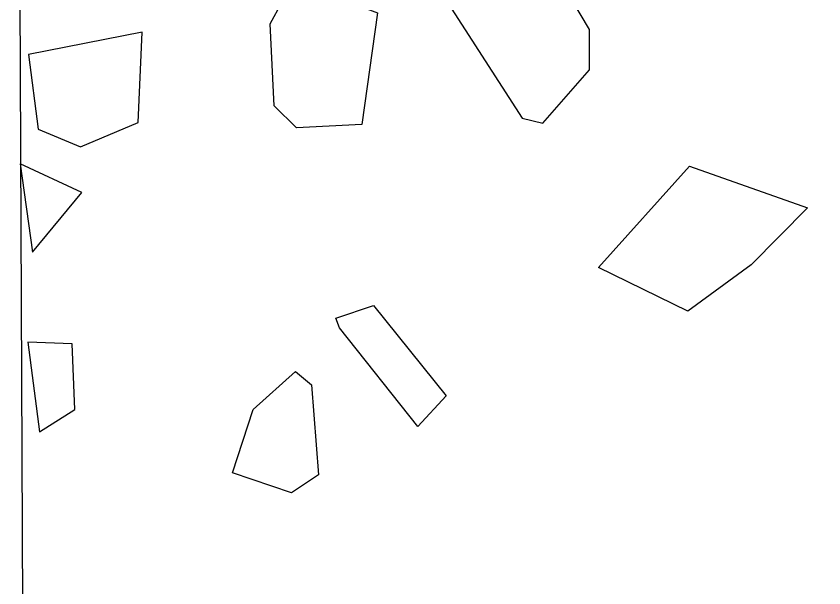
# Model space of a CAD drawing. Header units: metres. Extents: x -3.89 to -2.45, y -19 to -15.4.
# Drawn here: x -3.856 to -3.264, y -16.505 to -16.086 of the extents above; entities that cross this region are included whole.
import ezdxf

# ---------------------------------------------------------------- set-up
doc = ezdxf.new("R2010")
doc.units = ezdxf.units.M
doc.header["$LTSCALE"] = 25
doc.header["$MEASUREMENT"] = 0
doc.linetypes.add('STRICHPUNKTX2', pattern=[2, 1, -0.5, 0, -0.5])
doc.layers.get('0').update_dxf_attribs({"linetype": 'CONTINUOUS'})
for name, color, linetype in [('GRABUNGSGRENZE', 3, 'STRICHPUNKTX2'), ('STEINE', 4, 'CONTINUOUS'), ('STEINESCHRAFF', 4, 'CONTINUOUS')]:
    doc.layers.add(name, color=color, linetype=linetype)

# ---------------------------------------------------------------- blocks, each defined once
blk = doc.blocks.new('*X11')
at = {"color": 0}
for p, q in [((-348.125, -1583.75), (-348.125, -1583.75)), ((-350, -1585), (-350, -1585)), ((-348.75, -1585), (-348.75, -1585)), ((-347.5, -1585), (-347.5, -1585)), ((-350.625, -1586.25), (-350.625, -1586.25)), ((-349.375, -1586.25), (-349.375, -1586.25)), ((-348.125, -1586.25), (-348.125, -1586.25)), ((-350, -1587.5), (-350, -1587.5)), ((-348.75, -1587.5), (-348.75, -1587.5)), ((-347.5, -1587.5), (-347.5, -1587.5)), ((-350.625, -1588.75), (-350.625, -1588.75)), ((-349.375, -1588.75), (-349.375, -1588.75)), ((-348.125, -1588.75), (-348.125, -1588.75)), ((-350, -1590), (-350, -1590)), ((-348.75, -1590), (-348.75, -1590)), ((-350.625, -1591.25), (-350.625, -1591.25)), ((-349.375, -1591.25), (-349.375, -1591.25)), ((-350, -1592.5), (-350, -1592.5)), ((-304.375, -1626.25), (-304.375, -1626.25)), ((-303.125, -1626.25), (-303.125, -1626.25)), ((-301.875, -1626.25), (-301.875, -1626.25)), ((-300.625, -1626.25), (-300.625, -1626.25)), ((-299.375, -1626.25), (-299.375, -1626.25)), ((-303.75, -1627.5), (-303.75, -1627.5)), ((-302.5, -1627.5), (-302.5, -1627.5)), ((-301.25, -1627.5), (-301.25, -1627.5)), ((-300, -1627.5), (-300, -1627.5)), ((-298.75, -1627.5), (-298.75, -1627.5)), ((-300.625, -1628.75), (-300.625, -1628.75)), ((-299.375, -1628.75), (-299.375, -1628.75)), ((-298.125, -1628.75), (-298.125, -1628.75))]:
    blk.add_line(p, q, dxfattribs=at)

msp = doc.modelspace()

# ---------------------------------------------------------------- linework, layer by layer
at = {"layer": 'GRABUNGSGRENZE'}
msp.add_lwpolyline([(-3.8402, -18.99748), (-3.8562, -15.40507)], dxfattribs=at)
at = {"layer": 'STEINE'}
for points in [[(-3.56439, -16.03582), (-3.54456, -16.06838), (-3.48558, -16.16045), (-3.47032, -16.16402), (-3.43624, -16.12486), (-3.43623, -16.09536), (-3.46572, -16.04551), (-3.47639, -16.0038), (-3.51452, -15.9397), (-3.53639, -15.94275), (-3.54301, -15.97683), (-3.56439, -16.03582)], [(-3.6702, -16.09124), (-3.6529, -16.05971), (-3.59136, -16.08312), (-3.60307, -16.16501), (-3.65088, -16.16754), (-3.66716, -16.15126), (-3.6702, -16.09124)], [(-3.84009, -16.16851), (-3.80907, -16.18124), (-3.76685, -16.16344), (-3.76378, -16.09732), (-3.8472, -16.11358), (-3.84009, -16.16851)], [(-3.84418, -16.25854), (-3.80806, -16.21481), (-3.85332, -16.19394), (-3.84418, -16.25854)], [(-3.42966, -16.26982), (-3.36301, -16.19558), (-3.27655, -16.22611), (-3.31776, -16.26781), (-3.36405, -16.30188), (-3.42966, -16.26982)], [(-3.62192, -16.30691), (-3.59446, -16.29776), (-3.54106, -16.36389), (-3.56192, -16.38627), (-3.61938, -16.31403), (-3.62192, -16.30691)], [(-3.83912, -16.39027), (-3.81318, -16.374), (-3.8152, -16.32568), (-3.84776, -16.32466), (-3.83912, -16.39027)], [(-3.69773, -16.42031), (-3.68246, -16.37403), (-3.65143, -16.34607), (-3.63974, -16.35573), (-3.63466, -16.42185), (-3.6545, -16.43507), (-3.69773, -16.42031)]]:
    msp.add_lwpolyline(points, dxfattribs=at)

# ---------------------------------------------------------------- block references
at = {"layer": 'STEINESCHRAFF', "xscale": 0.01, "yscale": 0.01, "zscale": 0.01}
msp.add_blockref('*X11', (0, 0), dxfattribs=at)

doc.saveas('drawing.dxf')
